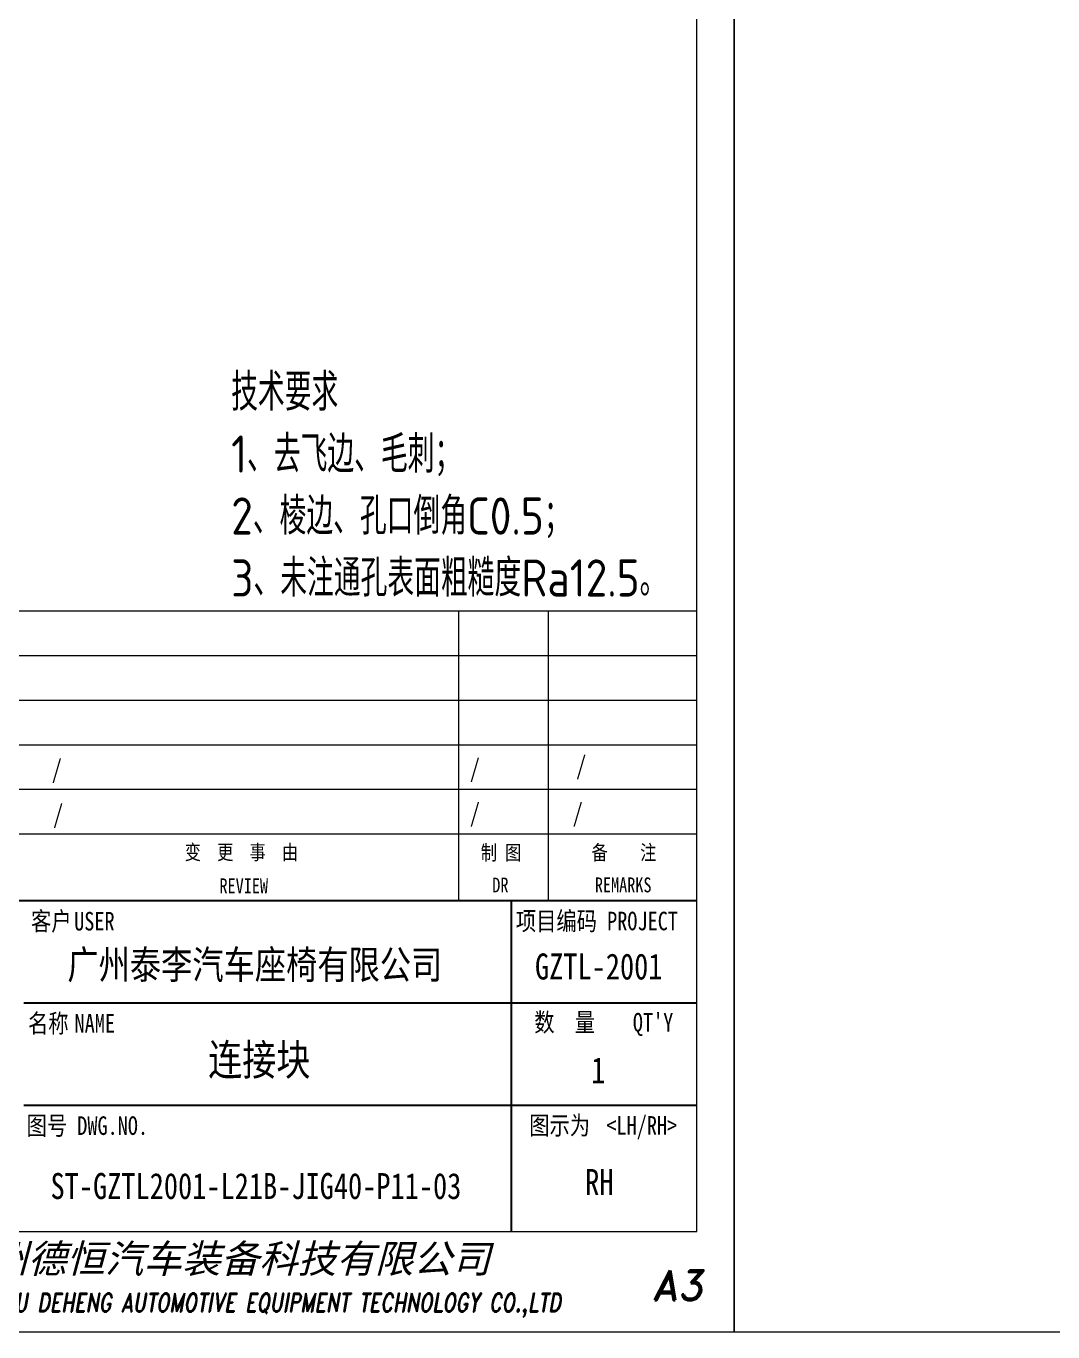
# Model space of a CAD drawing. Header units: millimetres. Extents: x 1333 to 190452, y -42879 to -5704.
# Drawn here: x 180445.8 to 180721.9, y -22834 to -22482.7 of the extents above; entities that cross this region are included whole.
import ezdxf
from ezdxf.enums import TextEntityAlignment as Align

# ---------------------------------------------------------------- set-up
doc = ezdxf.new("R2010")
doc.units = ezdxf.units.MM
doc.header["$LTSCALE"] = 0.5
for name, color, linetype in [('图\\M+19E79\\M+195B6\\M+18E9A', 7, 'Continuous'), ('图号', 7, 'Continuous'), ('图名', 7, 'Continuous'), ('数量', 7, 'Continuous')]:
    doc.layers.add(name, color=color, linetype=linetype)
doc.layers.add('图框', color=7, linetype='Continuous', lineweight=18)
doc.layers.add('标注线', color=3, linetype='Continuous', lineweight=18)
doc.layers.add('打印-禁用', color=7, linetype='Continuous', lineweight=15, plot=False)
doc.styles.add('STYLE1', font='')
doc.styles.add('国标', font='simfang.ttf', dxfattribs={"width": 0.8})
doc.styles.add('机械长仿宋', font='gbenor.shx', dxfattribs={"height": 1, "bigfont": 'gbcbig.shx'})
doc.styles.add('标题\\M+18E9A', font='romand.shx', dxfattribs={"oblique": 10, "bigfont": 'bigfont.shx'})
doc.styles.get('STYLE1').set_extended_font_data('SimSun')

# ---------------------------------------------------------------- blocks, each defined once
blk = doc.blocks.new('GZDEH零件A3图框V01版')
at = {"layer": '图\\M+19E79\\M+195B6\\M+18E9A', "color": 7}
blk.add_line((3272.49, -1788.461), (3092.49, -1788.461), dxfattribs=at)
at = {"layer": '图\\M+19E79\\M+195B6\\M+18E9A', "color": 9}
for p, q in [((3272.49, -1788.461), (3092.49, -1788.461)), ((3247.49, -1788.461), (3247.49, -1832.961)), ((3181.99, -1802.211), (3272.49, -1802.211)), ((3181.99, -1815.961), (3272.49, -1815.961))]:
    blk.add_line(p, q, dxfattribs=at)
at = {"layer": '图框', "linetype": 'Continuous'}
for p, q in [((3272.49, -1832.961), (3272.49, -1554.461)), ((3157.49, -1749.461), (3272.49, -1749.461)), ((2882.49, -1832.961), (3272.49, -1832.961))]:
    blk.add_line(p, q, dxfattribs=at)
at = {"layer": '图框', "color": 9}
for p, q in [((3240.49, -1788.461), (3240.49, -1749.461)), ((3252.49, -1749.461), (3252.49, -1788.461)), ((3157.49, -1755.461), (3272.49, -1755.461)), ((3157.49, -1761.461), (3272.49, -1761.461)), ((3157.49, -1767.461), (3272.49, -1767.461)), ((3157.49, -1773.461), (3272.49, -1773.461)), ((3157.49, -1779.461), (3272.49, -1779.461))]:
    blk.add_line(p, q, dxfattribs=at)
at = {"layer": '打印-禁用', "linetype": 'Continuous'}
for p, q in [((2857.49, -1549.461), (2857.49, -1846.461)), ((3277.49, -1846.461), (3277.49, -1549.461)), ((2857.49, -1846.461), (3277.49, -1846.461))]:
    blk.add_line(p, q, dxfattribs=at)
at = {"layer": '图\\M+19E79\\M+195B6\\M+18E9A', "color": 9, "style": '国标', "width": 0.8}
for s, p in [('客户', (3185.676, -1792.46)), ('USER', (3191.464, -1792.46))]:
    blk.add_text(s, height=2.5, dxfattribs=at).set_placement(p, align=Align.CENTER)
for s, p in [('项目编码 PROJECT', (3248.132, -1792.433)), ('数  量', (3250.611, -1806.05)), ('名称\u3000', (3182.543, -1806.21)), ('NAME', (3188.799, -1806.21)), ("QT'Y ", (3263.865, -1806.05)), ('图号', (3182.359, -1819.96)), ('图示为', (3249.939, -1819.934)), ('<LH/RH>', (3260.307, -1819.934)), ('DWG.NO.', (3189.16, -1819.96))]:
    blk.add_text(s, height=2.5, dxfattribs=at).set_placement(p)
at = {"layer": '图\\M+19E79\\M+195B6\\M+18E9A', "color": 7, "lineweight": -3, "style": 'STYLE1', "oblique": 15}
blk.add_text('广州德恒汽车装备科技有限公司', height=3.8, dxfattribs=at).set_placement((3172.159, -1838.51))
at = {"layer": '图\\M+19E79\\M+195B6\\M+18E9A', "color": 7, "style": '标题\\M+18E9A', "oblique": 10}
blk.add_text('A3', height=4, dxfattribs=at).set_placement((3269.906, -1840.199), align=Align.MIDDLE)
at = {"layer": '图\\M+19E79\\M+195B6\\M+18E9A', "color": 7, "style": '标题\\M+18E9A', "oblique": 10, "width": 0.75}
blk.add_text('GUANGZHOU DEHENG AUTOMOTIVE EQUIPMENT TECHNOLOGY CO.,LTD ', height=2.5, dxfattribs=at).set_placement((3211.258, -1842.896), align=Align.MIDDLE)
at = {"layer": '图框', "color": 9, "style": '国标', "width": 0.8}
for s, p in [('变  更  事  由', (3211.24, -1782.927)), ('REVIEW', (3211.55, -1787.451))]:
    blk.add_text(s, height=2, dxfattribs=at).set_placement(p, align=Align.CENTER)
for s, p in [('制 图', (3246.146, -1781.95)), ('备    注', (3262.675, -1781.922)), ('DR', (3246.056, -1786.337)), ('REMARKS', (3262.567, -1786.325))]:
    blk.add_text(s, height=2, dxfattribs=at).set_placement(p, align=Align.MIDDLE)
blk = doc.blocks.new('DEH A3')
at = {"layer": '图框'}
blk.add_blockref('GZDEH零件A3图框V01版', (-2857.49, 1846.461), dxfattribs=at)

msp = doc.modelspace()

# ---------------------------------------------------------------- block references
at = {"layer": '图框'}
for p, xscale, yscale, zscale in [((180636.223, -22833.998), 4, 4, 4), ((179796.223, -22833.998), 2, 2, 2)]:
    msp.add_blockref('DEH A3', p, dxfattribs=dict(at, xscale=xscale, yscale=yscale, zscale=zscale))

# ---------------------------------------------------------------- texts
at = {"layer": '图\\M+19E79\\M+195B6\\M+18E9A', "color": 3, "style": '国标', "width": 0.8}
for s, height, p in [('/', 5, (180593.714, -22684.115)), ('/', 5, (180452.714, -22685.054)), ('/', 5, (180565.124, -22684.857)), ('/', 5, (180453.058, -22697.224)), ('/', 5, (180565.124, -22696.857)), ('/', 5, (180592.786, -22696.835)), ('广州泰李汽车座椅有限公司', 7.7, (180456.913, -22739.037)), ('GZTL-2001', 7, (180582.657, -22739.179))]:
    msp.add_text(s, height=height, dxfattribs=at).set_placement(p)
msp.add_text('RH', height=7, dxfattribs=at).set_placement((180599.967, -22797.166), align=Align.CENTER)
at = {"layer": '图号', "color": 3, "style": '国标', "width": 0.8}
msp.add_text('ST-GZTL2001-L21B-JIG40-P11-03', height=7, dxfattribs=at).set_placement((180452.382, -22798.252))
at = {"layer": '图名', "color": 3, "style": '国标', "width": 0.8}
msp.add_text('连接块', height=8.4, dxfattribs=at).set_placement((180508.527, -22764.971), align=Align.CENTER)
at = {"layer": '数量', "color": 3, "style": '国标', "width": 0.8}
msp.add_text('1', height=7, dxfattribs=at).set_placement((180599.659, -22767.102), align=Align.CENTER)
at = {"layer": '标注线', "color": 2, "insert": (180500.965, -22636.144), "char_height": 10, "width": 229.64922, "attachment_point": 7, "style": '机械长仿宋'}
msp.add_mtext('\\A2;技术要求\\P1、去飞边、毛刺；\\P2、棱边、孔口倒角C0.5；\\P3、未注通孔表面粗糙度Ra12.5。', dxfattribs=at)

doc.saveas('drawing.dxf')
